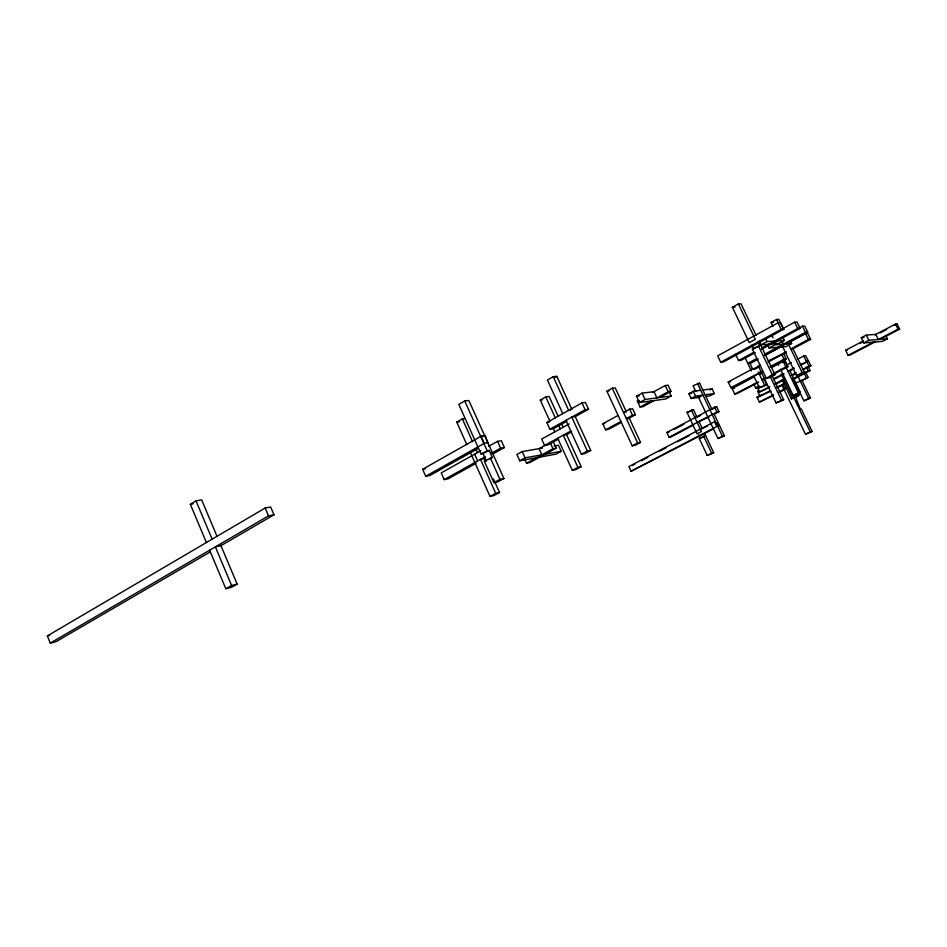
<?xml version="1.0" encoding="UTF-8"?>
<svg xmlns="http://www.w3.org/2000/svg" width="947" height="947" viewBox="0 0 947 947"><rect width="100%" height="100%" fill="white"/><g stroke="black" fill="none" stroke-linecap="round" stroke-linejoin="round"><path stroke-width="1.42" d="M206.41 542.524L190.359 504.301L196.017 500.856L201.675 499.909L217.123 536.594M210.151 551.983L56.157 641.616L50.25 643.12L47.35 635.911L265.16 508.018L270.641 507.012L273.979 514.825L220.947 545.685L215.36 546.857L231.613 585.483L237.141 584.133L220.556 544.738M492.322 457.484L484.296 461.177L493.92 482.627L497.933 481.81L503.946 478.531L468.848 400.486L464.728 400.936L458.81 404.381L481.088 454.039L489.114 450.358L492.322 457.484L489.919 458.822M50.25 643.12L268.51 515.866L273.979 514.825M466.847 444.664L456.75 422.113L462.349 418.87L464.965 418.538M571.941 409.412L556.777 376.361L553.226 376.693L547.402 380.019L562.79 413.626M554.457 377.687L556.777 376.361M549.935 421.249L540.252 400.025L545.744 396.911L549.13 396.521L558.209 416.372M478.164 448.405L429.926 475.512L425.712 476.27L422.622 469.286L481.123 436.176L485.184 435.573L487.93 442.924M485.184 435.573L482.71 436.129M209.63 550.195L225.824 588.738L231.613 585.483M425.712 476.27L484.319 443.314L488.38 442.675M237.141 584.133L231.364 587.377L225.824 588.738M738.364 303.904L755.327 339.322L749.278 342.625L732.374 307.266L738.364 303.904L741.039 303.88L756.108 335.345M480.898 450.665L441.219 472.896L444.19 479.584L448.144 478.839L476.163 463.249M488.581 446.368L497.53 441.349L501.354 440.746L504.408 447.529L493.138 453.802M481.088 454.039L489.114 450.358M444.19 479.584L485.219 456.738M491.635 453.163L500.608 448.168L504.408 447.529M566.933 421.214L553.427 428.683L549.887 429.228L546.821 422.516L582.003 402.925L585.459 402.487L588.572 409.246L575.243 416.621L571.763 417.118L587.318 451.032L590.75 450.393L574.971 416.017M624.973 412.265L623.493 412.49L629.66 409.128L632.584 408.713L635.401 414.774L632.478 415.224L626.31 418.562L629.246 418.112L640.515 442.415L635.106 445.291L632.194 445.848L606.897 391.206L612.259 388.223L615.23 387.891L626.441 412.052M549.887 429.228L585.128 409.708L588.572 409.246M569.301 423.854L541.672 439.1L544.572 445.469L547.946 444.889L558.671 439.006M542.513 448.049L522.235 451.577L516.896 454.513L519.737 460.787L536.582 457.697M544.572 445.469L570.982 430.968M546.455 444.593L539.068 448.653L541.873 454.809L525.076 457.851L519.737 460.787M571.704 431.868L566.578 434.673L563.24 435.218L577.93 467.345L581.209 466.67L566.081 433.584M668.902 391.087L671.198 395.988L665.658 398.983L639.426 402.57L636.479 396.237L642.149 393.135L654.01 391.656L656.922 397.894L668.144 391.798L671.021 391.431L668.085 385.192L665.208 385.524L652.471 392.484M772.93 326.502L771.012 322.513L776.564 319.47L778.872 319.388L783.82 329.663M777.996 322.856L717.696 355.823L720.726 362.216L723.461 361.967L783.666 329.236L780.541 322.749L777.996 322.856L781.133 329.367L783.666 329.236M524.887 459.496L526.556 463.166L552.965 448.748L556.22 448.18L553.415 442.024L551.237 442.391M639.426 402.57L645.096 399.468L671.198 395.988M556.22 448.18L529.87 462.55L526.556 463.166M493.92 482.627L499.957 479.336L503.946 478.531M621.35 422.398L608.566 429.311L605.583 429.808L602.801 423.771L618.107 415.425M720.726 362.216L781.133 329.367M783.11 328.479L794.663 322.181L797.078 322.087L800.132 328.396L761.66 349.206M639.154 400.581L637.189 400.841L640.077 407.056L651.311 400.948M654.223 400.545L643.025 406.63L640.077 407.056M659.822 397.503L671.021 391.431M554.102 446.037L558.446 445.291L561.192 451.305L555.984 454.134L539.885 457.093M759.257 341.903L774.954 374.669L768.869 377.889L766.289 378.22L752.356 349.076L759.731 345.691L757.872 341.82M752.356 349.076L759.731 345.691M761.033 344.815L767.023 341.571L775.806 340.967L769.887 344.175L761.033 344.815L759.21 341.003M605.583 429.808L620.912 421.486M627.092 419.272L635.401 414.774M735.594 354.32L738.553 360.547L753.99 352.189M761.708 348.011L797.729 328.526L800.132 328.396M798.57 328.278L802.452 326.182L804.772 326.064L807.744 332.196L764.336 355.551M710.925 409.566L711.955 409.4L699.561 383.109L693.086 385.725L695.808 391.502M755.244 352.675L741.146 360.298L738.553 360.547M470.41 452.63L490.013 496.417L495.731 493.328L499.543 492.511L493.494 479.028M697.383 384.293L699.561 383.109M499.543 492.511L493.837 495.589L490.013 496.417M767.934 345.501L769.118 347.975L774.954 344.815L783.406 344.187L781.938 341.133M784.365 340.387L778.505 343.548L772.373 343.998L778.28 340.802L784.365 340.387L782.577 336.67M699.857 397.267L691.156 398.486L688.883 393.656L693.299 391.277L700.733 390.306M756.783 358.522L747.822 363.352L750.296 363.103L757.955 358.984M764.466 354.391L805.435 332.326L807.744 332.196M565.88 420.373L581.375 454.229L587.318 451.032M757.73 359.268L749.965 363.447L752.758 369.283L755.126 369.022L760.287 366.264M765.496 355.089L782.329 346.034L796.534 375.58L798.783 375.296L804.394 372.349L792.888 348.46M790.437 341.678L805.542 333.545L807.767 333.415L810.632 339.322L792.556 348.993M590.75 450.393L584.832 453.577L581.375 454.229M790.461 341.169L791.633 343.583L785.915 346.649L780.02 347.111M691.156 398.486L695.572 396.118L702.982 395.1L698.602 397.444M709.942 389.975L712.108 388.815L714.334 393.526L710.001 395.846L705.657 396.45M761.684 372.135L733.238 387.287L730.871 387.607L728.196 381.972L753.315 368.513M752.758 369.283L760.536 365.116M768.313 360.961L786.306 351.834M810.632 339.322L808.418 339.476L790.757 348.934L791.893 348.839M768.041 362.121L786.105 352.45M557.7 438.26L572.331 470.328L577.93 467.345M581.209 466.67L575.634 469.641L572.331 470.328M730.871 387.607L762.193 371.39M770.171 366.655L784.045 359.256L786.259 359.043L783.512 353.338M770.74 367.306L786.259 359.043M691.322 410.004L701.443 431.536L697.075 433.821L686.977 412.312L693.441 409.672L697.11 417.497M758.654 382.209L736.932 393.715L734.671 394.035L732.102 388.601L754.167 376.859M761.802 372.787L759.281 374.136L760.382 374.006M771.888 367.412L783.252 361.375L785.383 361.15L782.826 362.512M690.185 411.4L693.441 409.672M632.194 445.848L637.627 442.959L640.515 442.415M786.543 365.128L791.467 362.523M797.611 359.256L803.754 356.001L805.779 355.8L808.383 361.198L800.606 365.293M734.671 394.035L757.872 382.174M764.418 378.267L761.897 379.605L762.986 379.463M773.261 373.58L785.892 366.88L788.022 366.643L784.305 359.126M762.477 380.173L765.034 378.824M766.289 378.22L772.397 374.976L774.954 374.669M773.971 374.089L788.022 366.643M693.666 425.014L671.234 436.827L669.079 437.242L666.866 432.495L714.665 407.198L716.725 406.867L718.998 411.673L714.062 414.265M674.004 429.465L683.959 424.197M697.016 417.296L700.721 415.342M711.801 409.471L716.725 406.867M753.788 384.174L755.694 388.175L759.565 386.127M773.782 378.622L783.867 373.722M794.059 367.91L787.904 371.165L788.934 371.035M800.215 364.654L808.383 361.198M773.403 379.664L783.761 374.195M788.946 371.461L794.131 368.714M753.8 376.089L759.387 387.785L766.691 384.79L763.732 378.587M766.691 384.79L759.387 387.785M669.079 437.242L716.938 412.004L718.998 411.673M709.125 416.869L697.158 422.433M886.238 336.28L887.469 338.801L882.545 341.37L863.771 342.932L861.225 337.724L866.304 335.06L875.809 334.398L878.319 339.523L898.016 329.225L899.65 329.13L897.117 323.992L895.483 324.075L875.016 334.824M757.091 386.755L759.565 391.951L769.745 386.589M774.824 383.914L783.725 379.238M791.207 375.296L796.273 372.633M802.594 369.306L810.892 365.755L808.347 360.499M769.426 387.56L759.565 391.951M775.901 384.151L784.968 379.38M792.746 375.296L795.338 373.923M803.115 369.839L810.892 365.755M796.534 375.58L802.168 372.621L804.394 372.349M875.028 341.997L849.85 355.149L848.086 355.338L845.612 350.26L863.51 340.861M773.072 395.68L759.411 402.096L757.055 397.172L760.926 395.136M759.53 390.78L757.482 391.075L759.908 396.154L770.053 390.827M776.398 387.501L784.992 383.369M792.71 378.942L808.182 370.822L810.099 370.585L808.241 366.738M860.468 343.228L863.096 341.855M880.106 332.918L886.652 329.485M894.501 325.366L897.117 323.992M771.059 391.064L759.908 396.154M777.558 387.654L784.069 384.233M793.184 379.463L810.099 370.585M863.771 342.932L868.849 340.269L887.469 338.801M632.43 465.403L634.999 464.054M641.427 460.692L647.866 457.318M659.443 451.245L665.883 447.884M677.46 441.811L689.037 435.75M707.563 426.043L701.36 428.944M848.086 355.338L873.323 342.139M759.411 402.096L773.604 394.686M778.777 391.987L786.282 388.057M794.924 383.535L808.122 377.368L805.719 372.384M880.012 339.393L899.65 329.13M779.57 392.283L784.755 389.572M801.636 380.753L808.122 377.368M631.057 471.251L716.808 426.493L714.535 421.687L628.891 466.563L631.057 471.251L713.695 428.813M704.461 433.134L713.659 452.69L707.196 455.412L699.312 438.615L704.734 436.129L703.609 433.726M699.312 438.615L704.734 436.129M758.227 365.613L776.043 402.889L783.654 399.741L771.781 374.941M783.654 399.741L776.043 402.889M780.612 369.247L793.16 395.384L800.31 392.413L789.905 370.774M800.31 392.413L793.16 395.384M781.228 374.006L792.521 397.562L799.469 394.674L798.214 392.058M782.163 379.664L791.372 398.876L799.469 394.674M698.199 396.592L717.944 438.508L724.419 435.809L714.216 414.182L712.156 414.537M724.419 435.809L717.944 438.508M793.03 378.291L803.837 400.77L810.443 398L802.038 380.54L800.156 380.801M810.443 398L803.837 400.77M707.196 455.412L713.659 452.69M782.151 385.559L805.471 434.211L812.076 431.406L801.28 408.938L800.345 409.104L795.314 396.497M812.076 431.406L805.471 434.211M47.35 635.911L49.718 635.319M666.866 432.495L669.032 432.104M545.152 454.217L561.192 451.305M422.622 469.286L425.428 468.789M484.367 458.691L480.508 459.354L495.731 493.328M190.359 504.301L193.188 503.816M707.752 416.858L708.782 416.68M694.909 417.651L695.962 417.473M791.372 398.876L798.179 396.047L796.238 396.367M792.521 397.562L794.521 397.243M686.977 412.312L689.096 411.981M602.801 423.771L604.79 423.451M757.055 397.172L759.044 396.864M783.938 389.288L784.897 389.146L782.518 384.186M546.821 422.516L549.201 422.173M755.694 388.175L757.849 387.879M705.077 394.804L714.334 393.526M570.414 410.122L568.662 410.359L553.226 376.693M732.102 388.601L734.363 388.306M688.883 393.656L691.784 393.265M456.75 422.113L459.378 421.77M702.828 390.034L712.108 388.815M636.479 396.237L639.13 395.905M728.196 381.972L730.563 381.677M606.897 391.206L608.897 390.969M540.252 400.025L542.524 399.752M785.063 362.985L786.105 362.879M845.612 350.26L847.387 350.094M769.118 347.975L777.629 347.3M861.225 337.724L863.972 337.523M785.773 344.01L791.633 343.583M771.012 322.513L773.332 322.43M732.374 307.266L735.061 307.23M895.483 324.075L898.016 329.225M866.304 335.06L868.849 340.269M802.452 326.182L805.435 332.326M805.542 333.545L808.418 339.476M794.663 322.181L797.729 328.526M806.382 360.712L808.927 365.968M803.754 356.001L806.371 361.411M806.323 366.951L808.182 370.822M803.849 372.609L806.252 377.616M776.564 319.47L778.481 323.46M788.484 344.211L802.168 372.621M797.99 376.302L808.584 398.32M781.843 354.675L784.045 359.256M771.545 334.765L773.06 337.913M782.553 360.014L798.274 392.733M777.475 362.713L778.73 365.329M765.792 339.026L767.023 341.571M793.716 397.42L810.218 431.82M758.417 345.797L772.397 374.976M769.947 376.089L781.429 400.096M751.823 345.11L753.682 348.981M760.181 371.153L761.364 373.627M758.287 372.064L764.513 385.086M744.934 357.303L751.326 370.893M714.665 407.198L716.938 412.004M717.163 422.516L718.868 426.114M697.454 383.369L722.372 436.212M693.299 391.277L695.572 396.118M698.945 421.403L702.011 427.926M703.692 436.33L711.599 453.151M698.685 434.815L700.366 438.402M665.208 385.524L668.144 391.798M642.149 393.135L645.096 399.468M629.66 409.128L632.478 415.224M612.259 388.223L637.627 442.959M582.003 402.925L585.128 409.708M561.843 424.315L563.051 426.967M545.744 396.911L555.463 418.183M558.493 424.824L560.316 428.813M552.965 427.89L554.788 431.868M550.16 442.569L552.965 448.748M522.235 451.577L525.076 457.851M497.53 441.349L500.608 448.168M481.123 436.176L484.319 443.314M464.728 400.936L487.089 450.689M490.297 457.839L499.957 479.336M483.124 453.696L486.32 460.822M483.81 457.46L485.633 461.509M462.349 418.87L472.636 441.799M475.654 448.547L477.466 452.595M474.636 454.181L477.667 460.94M265.16 508.018L268.51 515.866M196.017 500.856L212.128 539.163"/></g></svg>
